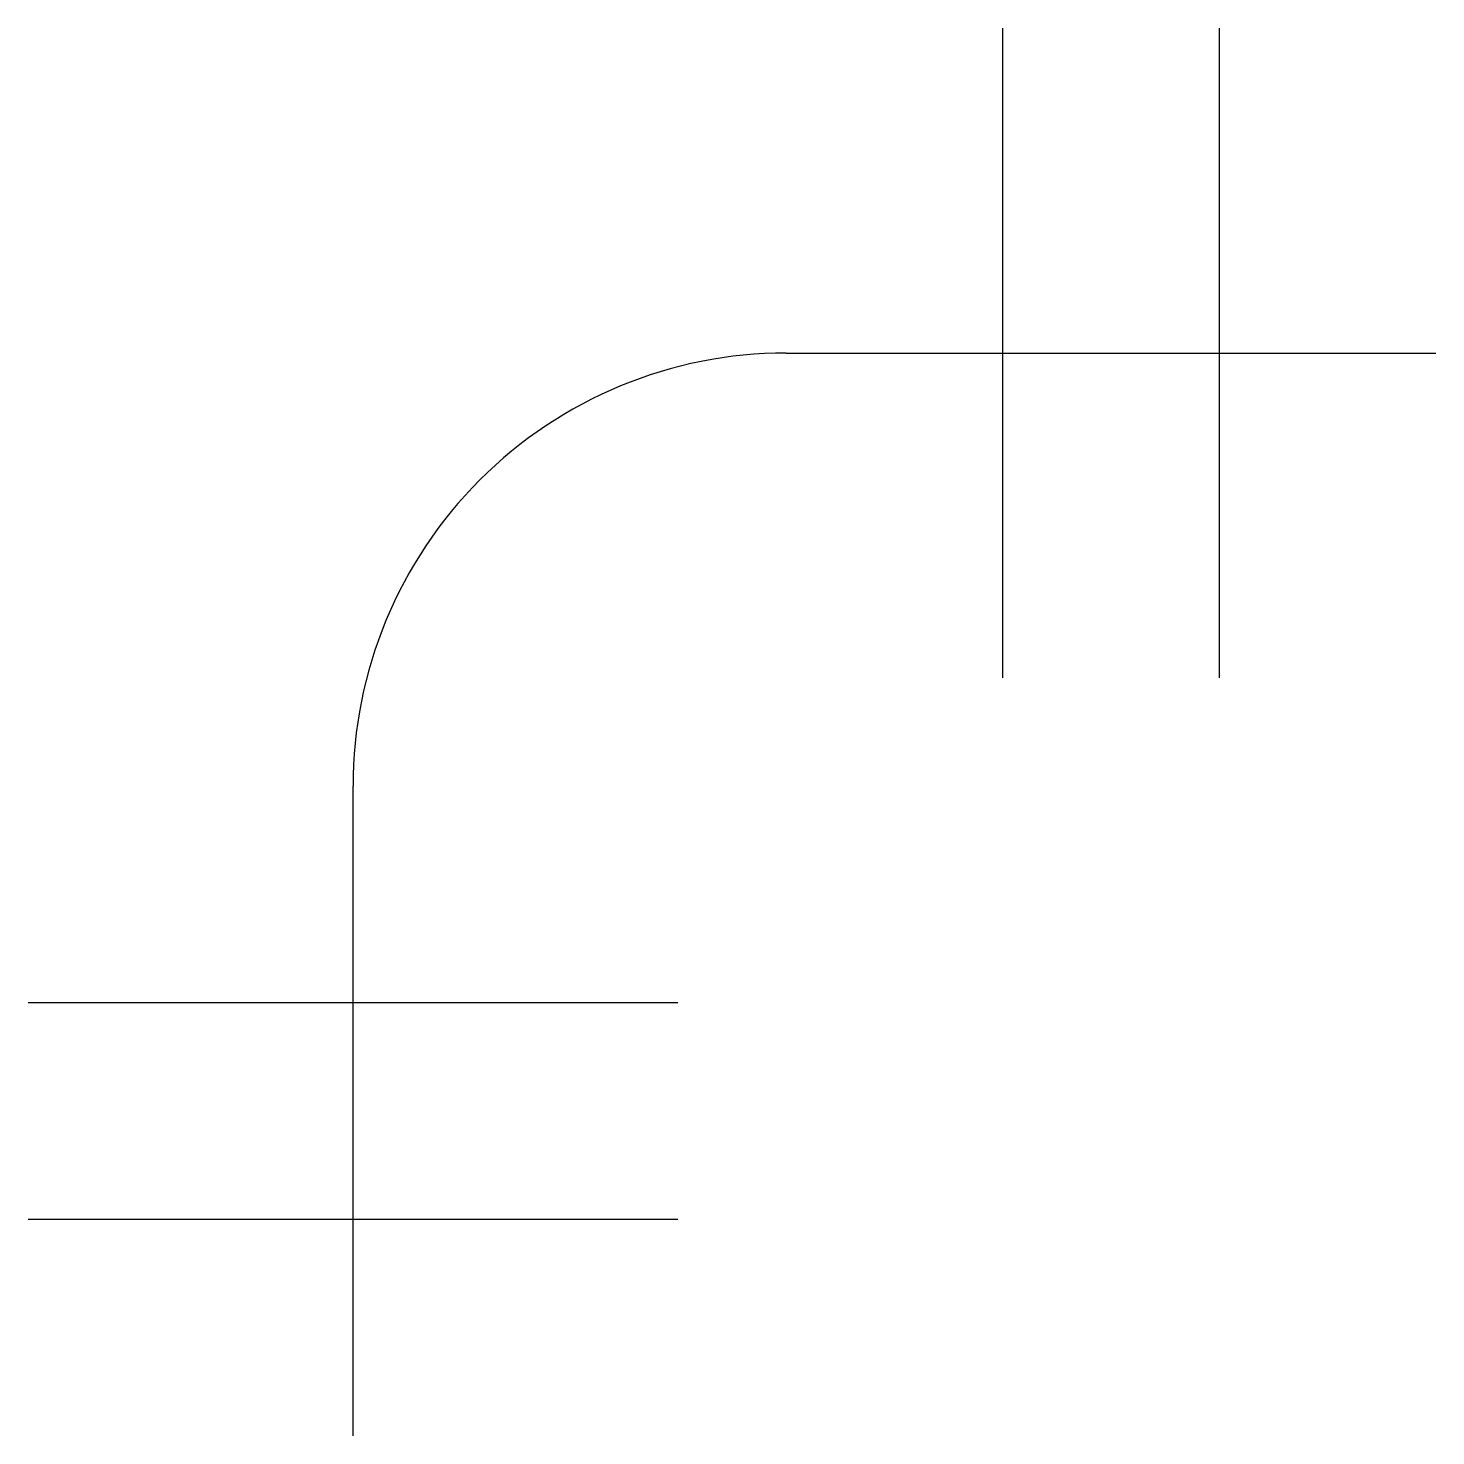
# Model space of a CAD drawing. Header units: inches. Extents: x -0.15 to 0.5, y 0 to 0.65.
import ezdxf

# ---------------------------------------------------------------- set-up
doc = ezdxf.new("R2010")
doc.units = ezdxf.units.IN
doc.header["$MEASUREMENT"] = 0

msp = doc.modelspace()

# ---------------------------------------------------------------- linework, layer by layer
at = {"color": 7}
for p, q in [((0.3, 0.35), (0.3, 0.65)), ((0.4, 0.65), (0.4, 0.35)), ((0.2, 0.5), (0.5, 0.5)), ((0, 0), (0, 0.3)), ((0.15, 0.2), (-0.15, 0.2)), ((-0.15, 0.1), (0.15, 0.1))]:
    msp.add_line(p, q, dxfattribs=at)
msp.add_arc((0.2, 0.3), 0.2, 89.99995, 180, dxfattribs=at)

doc.saveas('drawing.dxf')
